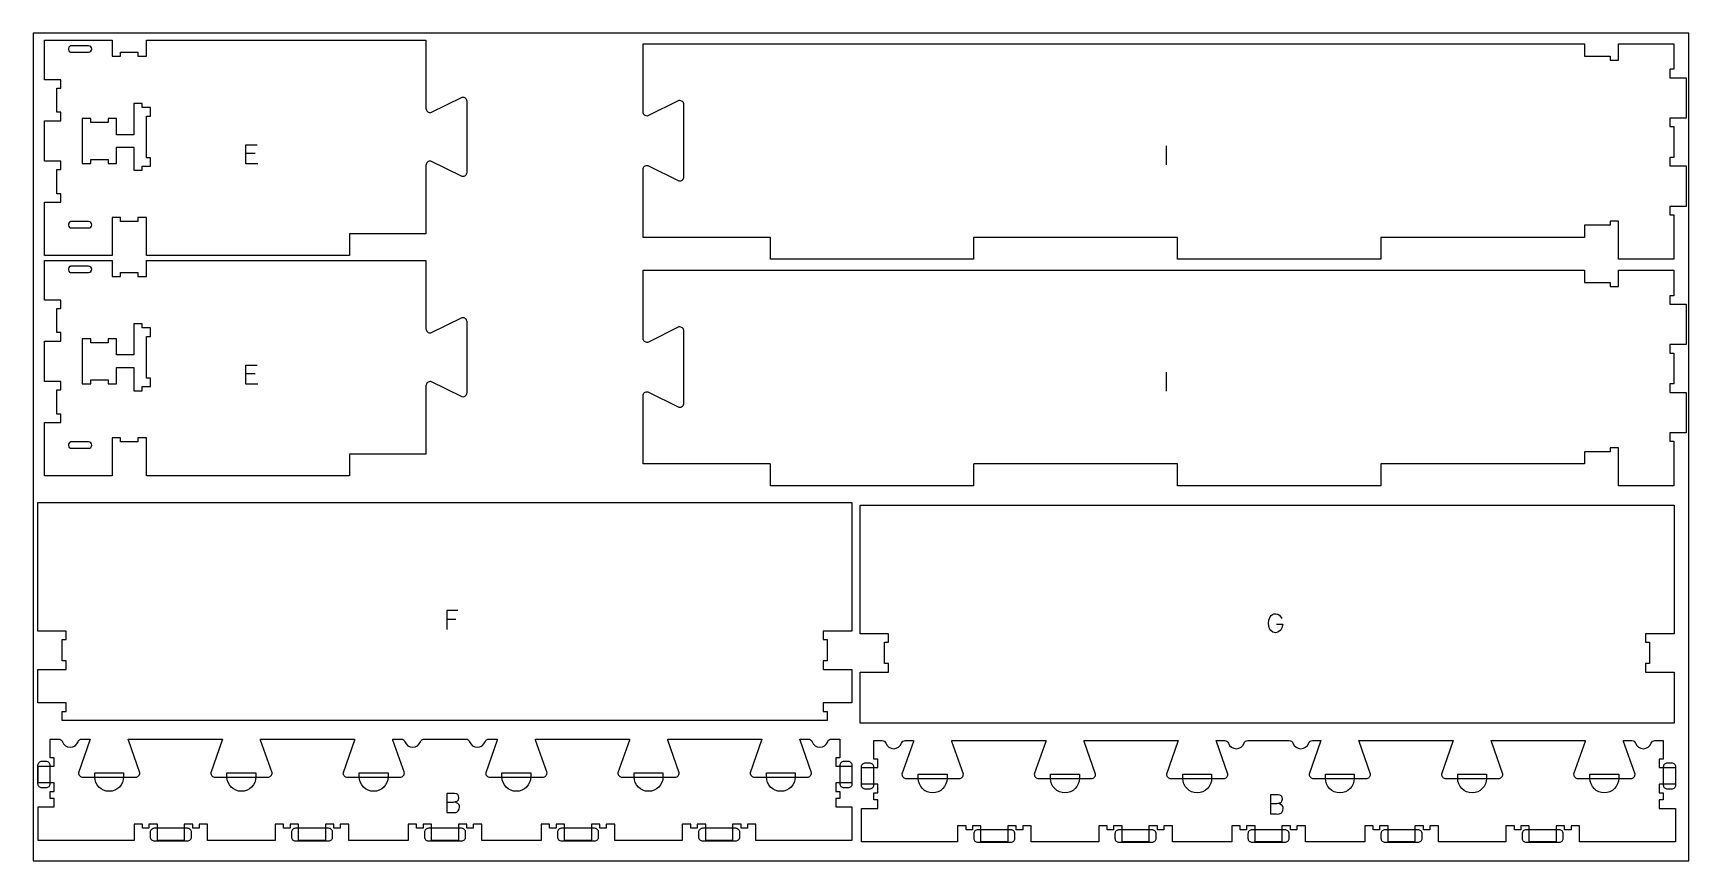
# Model space of a CAD drawing. Header units: millimetres. Extents: x -1220 to 1220, y -1930 to 4127.
# Drawn here: x -1220 to 1220, y 710 to 1930 of the extents above; entities that cross this region are included whole.
import ezdxf

# ---------------------------------------------------------------- set-up
doc = ezdxf.new("R2010")
doc.units = ezdxf.units.MM
for name, color, linetype, true_color in [('0_SHEET_SPRUCEPLY_2440X122', 1, 'Continuous', 0xff0000), ('1_ANYTOOL_1MMDEEP_LABELS_S', 2, 'Continuous', 0xffff00), ('3_ANYTOOL_CUTTHROUGH_INSID', 4, 'Continuous', 0x00ffff), ('4_ANYTOOL_CUTTHROUGH_OUTSI', 5, 'Continuous', 0x0000ff), ('5_ANYTOOL_HALF_MILL_9MM_IN', 3, 'Continuous', 0x00ff00)]:
    doc.layers.add(name, color=color, linetype=linetype, true_color=true_color)

msp = doc.modelspace()

# ---------------------------------------------------------------- linework, layer by layer
at = {"layer": '0_SHEET_SPRUCEPLY_2440X122'}
msp.add_lwpolyline([(-1220, 1930), (-1220, 710), (1220, 710), (1220, 1930)], close=True, dxfattribs=at)
at = {"layer": '1_ANYTOOL_1MMDEEP_LABELS_S'}
for p, q in [((449.9, 1763.7, 0), (449.9, 1735.7, 0)), ((-892.9, 1752.5, 0), (-906.6, 1752.5, 0)), ((-892.9, 1427.8, 0), (-906.6, 1427.8, 0)), ((449.9, 1430.1, 0), (449.9, 1402.1, 0)), ((-597, 1065.9, 0), (-610.5, 1065.9, 0))]:
    msp.add_line(p, q, dxfattribs=at)
for points in [[(-888.9, 1737.5), (-906.6, 1737.5), (-906.6, 1765.5), (-889.9, 1765.5)], [(-888.9, 1412.8), (-906.6, 1412.8), (-906.6, 1440.8), (-889.9, 1440.8)], [(-594, 1079), (-610.5, 1079), (-610.5, 1051)], [(612.3, 1059.1), (621.4, 1059.1), (620.4, 1053.5), (619.4, 1051.3), (617.9, 1049.5), (614.5, 1047), (610.8, 1046.2), (608.9, 1046.4), (607, 1047), (603.7, 1049.5), (602.3, 1051.4), (601.3, 1053.7), (600.5, 1059.8), (601.1, 1064.7), (603, 1069.5), (604.4, 1071.6), (606.3, 1073.1), (608.6, 1073.9), (611.4, 1074.2), (614.4, 1073.7), (616.8, 1072.1), (620.3, 1067.3)], [(-610.2, 796.6), (-600.4, 796.7), (-595, 798.2), (-594, 799), (-593.3, 800.1), (-592.7, 803.3), (-593.1, 806), (-593.6, 807), (-594.2, 807.9), (-595.1, 808.5), (-596.2, 809), (-598.9, 809.4), (-610.2, 809.4)], [(-610.2, 809.4), (-610.2, 781.4), (-601.2, 781.4), (-598.8, 781.3), (-597.2, 781.4), (-595.7, 781.8), (-594.5, 782.6), (-593.4, 783.7), (-592, 786.4), (-591.5, 789.3), (-591.7, 791.1), (-592.2, 792.6), (-593, 793.8), (-594.2, 794.8), (-597.1, 796.1), (-600.4, 796.7)], [(603.4, 794.4), (613.2, 794.6), (618.5, 796), (619.5, 796.8), (620.3, 797.9), (620.9, 801.2), (620.5, 803.8), (620, 804.8), (619.3, 805.7), (618.4, 806.4), (617.4, 806.8), (614.6, 807.2), (603.4, 807.2)], [(603.4, 807.2), (603.4, 779.2), (612.4, 779.2), (614.8, 779.1), (616.4, 779.2), (617.8, 779.7), (619.1, 780.4), (620.1, 781.5), (621.6, 784.2), (622.1, 787.2), (621.9, 788.9), (621.4, 790.4), (620.5, 791.7), (619.4, 792.6), (616.5, 793.9), (613.2, 794.6)]]:
    msp.add_lwpolyline(points, dxfattribs=at)
at = {"layer": '3_ANYTOOL_CUTTHROUGH_INSID'}
for points in [[(-1138.4, 1911.3), (-1164.1, 1911.3), (-1164.9, 1911.2), (-1165.6, 1911), (-1166.4, 1910.5), (-1167.5, 1909.1), (-1168, 1907.4), (-1168, 1905.7), (-1167.5, 1904), (-1166.4, 1902.6), (-1165.6, 1902.2), (-1164.9, 1901.9), (-1164.1, 1901.8), (-1138.4, 1901.8, 1)], [(-1138.4, 1642.8, 1), (-1138.4, 1652.3), (-1164.1, 1652.3), (-1164.9, 1652.2), (-1165.6, 1652), (-1166.4, 1651.5), (-1167.5, 1650.1), (-1168, 1648.4), (-1168, 1646.7), (-1167.5, 1645), (-1166.4, 1643.6), (-1165.6, 1643.2), (-1164.9, 1642.9), (-1164.1, 1642.8)], [(-1138.4, 1586.6), (-1164.1, 1586.6), (-1164.9, 1586.5), (-1165.6, 1586.2), (-1166.4, 1585.8), (-1167.5, 1584.4), (-1168, 1582.7), (-1168, 1581), (-1167.5, 1579.3), (-1166.4, 1577.9), (-1165.6, 1577.4), (-1164.9, 1577.2), (-1164.1, 1577.1), (-1138.4, 1577.1, 1)], [(-1138.4, 1318.1, 1), (-1138.4, 1327.6), (-1164.1, 1327.6), (-1164.9, 1327.5), (-1165.6, 1327.2), (-1166.4, 1326.8), (-1167.5, 1325.4), (-1168, 1323.7), (-1168, 1322), (-1167.5, 1320.3), (-1166.4, 1318.9), (-1165.6, 1318.4), (-1164.9, 1318.2), (-1164.1, 1318.1)]]:
    msp.add_lwpolyline(points, format="xyb", close=True, dxfattribs=at)
for points in [[(-1047.1, 1820.3), (-1059.1, 1820.3), (-1059.1, 1826.3), (-1071.6, 1826.3), (-1071.6, 1780.3), (-1097.1, 1780.3), (-1097.1, 1804.3), (-1109.6, 1804.3), (-1109.6, 1798.3), (-1135.1, 1798.3), (-1135.1, 1804.3), (-1147.6, 1804.3), (-1147.6, 1737.8), (-1135.1, 1737.8), (-1135.1, 1743.8), (-1109.6, 1743.8), (-1109.6, 1737.8), (-1097.1, 1737.8), (-1097.1, 1761.8), (-1071.6, 1761.8), (-1071.6, 1727.8), (-1059.1, 1727.8), (-1059.1, 1733.8), (-1047.1, 1733.8), (-1047.1, 1746.3), (-1053.1, 1746.3), (-1053.1, 1807.8), (-1047.1, 1807.8)], [(-1047.1, 1495.5), (-1059.1, 1495.5), (-1059.1, 1501.5), (-1071.6, 1501.5), (-1071.6, 1455.6), (-1097.1, 1455.6), (-1097.1, 1479.6), (-1109.6, 1479.6), (-1109.6, 1473.6), (-1135.1, 1473.6), (-1135.1, 1479.6), (-1147.6, 1479.6), (-1147.6, 1413.1), (-1135.1, 1413.1), (-1135.1, 1419.1), (-1109.6, 1419.1), (-1109.6, 1413.1), (-1097.1, 1413.1), (-1097.1, 1437.1), (-1071.6, 1437.1), (-1071.6, 1403), (-1059.1, 1403), (-1059.1, 1409), (-1047.1, 1409), (-1047.1, 1421.5), (-1053.1, 1421.5), (-1053.1, 1483), (-1047.1, 1483)]]:
    msp.add_lwpolyline(points, close=True, dxfattribs=at)
at = {"layer": '4_ANYTOOL_CUTTHROUGH_OUTSI'}
for points in [[(-1203.1, 1919.8), (-1103.6, 1919.8), (-1103.6, 1896.1, 0.414214), (-1103.4, 1895.8), (-1091.4, 1895.8, 0.414214), (-1091.1, 1896.1), (-1091.1, 1901.8), (-1065.6, 1901.8), (-1065.6, 1896.1, 0.414214), (-1065.4, 1895.8), (-1053.4, 1895.8, 0.414214), (-1053.1, 1896.1), (-1053.1, 1919.8), (-641.1, 1919.8), (-641.1, 1819.2, 0.463455), (-633.8, 1813), (-633.8, 1813), (-587.8, 1835.7, -0.461531), (-581.1, 1830), (-581.1, 1724.2, -0.461531), (-587.8, 1718.5), (-633.8, 1741.1), (-633.8, 1741.2, 0.463455), (-641.1, 1735), (-641.1, 1634.3), (-753.4, 1634.3, 0.414214), (-753.6, 1634.1), (-753.6, 1602.3), (-1053.1, 1602.3), (-1053.1, 1658.1, 0.414214), (-1053.4, 1658.3), (-1065.4, 1658.3, 0.414214), (-1065.6, 1658.1), (-1065.6, 1652.3), (-1091.1, 1652.3), (-1091.1, 1658.1, 0.414214), (-1091.4, 1658.3), (-1103.4, 1658.3, 0.414214), (-1103.6, 1658.1), (-1103.6, 1602.3), (-1203.1, 1602.3), (-1203.1, 1680.8), (-1179.4, 1680.8, 0.414214), (-1179.1, 1681.1), (-1179.1, 1693.1, 0.414214), (-1179.4, 1693.3), (-1185.1, 1693.3), (-1185.1, 1728.8), (-1179.4, 1728.8, 0.414214), (-1179.1, 1729.1), (-1179.1, 1741.1, 0.414214), (-1179.4, 1741.3), (-1203.1, 1741.3), (-1203.1, 1800.8), (-1179.4, 1800.8, 0.414214), (-1179.1, 1801.1), (-1179.1, 1813.1, 0.414214), (-1179.4, 1813.3), (-1185.1, 1813.3), (-1185.1, 1848.8), (-1179.4, 1848.8, 0.414214), (-1179.1, 1849.1), (-1179.1, 1861.1, 0.414214), (-1179.4, 1861.3), (-1203.1, 1861.3)], [(-321, 1813.5), (-321, 1914.2), (1066, 1914.2), (1066, 1896.4, 0.414214), (1066.3, 1896.2), (1104, 1896.2), (1104, 1890.4, 0.414214), (1104.3, 1890.2), (1116.3, 1890.2, 0.414214), (1116.5, 1890.4), (1116.5, 1914.2), (1198, 1914.2), (1198, 1876.7), (1192.3, 1876.7, 0.414214), (1192, 1876.4), (1192, 1864.4, 0.414214), (1192.3, 1864.2), (1216, 1864.2), (1216, 1804.7), (1192.3, 1804.7, 0.414214), (1192, 1804.4), (1192, 1792.4, 0.414214), (1192.3, 1792.2), (1198, 1792.2), (1198, 1746.7), (1192.3, 1746.7, 0.414214), (1192, 1746.4), (1192, 1734.4, 0.414214), (1192.3, 1734.2), (1216, 1734.2), (1216, 1674.7), (1192.3, 1674.7, 0.414214), (1192, 1674.4), (1192, 1662.4, 0.414214), (1192.3, 1662.2), (1198, 1662.2), (1198, 1596.7), (1116.5, 1596.7), (1116.5, 1652.4, 0.414214), (1116.3, 1652.7), (1104.3, 1652.7, 0.414214), (1104, 1652.4), (1104, 1646.7), (1066.3, 1646.7, 0.414214), (1066, 1646.4), (1066, 1628.7), (766.3, 1628.7, 0.414214), (766, 1628.4), (766, 1596.7), (466.5, 1596.7), (466.5, 1628.4, 0.414214), (466.3, 1628.7), (166.3, 1628.7, 0.414214), (166, 1628.4), (166, 1596.7), (-133.5, 1596.7), (-133.5, 1628.4, 0.414214), (-133.7, 1628.7), (-321, 1628.7), (-321, 1729.4, -0.461531), (-314.3, 1735), (-268.3, 1712.4), (-268.3, 1712.4, 0.463455), (-261, 1718.5), (-261, 1824.4, 0.463455), (-268.3, 1830.5), (-268.3, 1830.5), (-314.3, 1807.9, -0.461531)], [(-1203.1, 1595.1), (-1103.6, 1595.1), (-1103.6, 1571.3, 0.414214), (-1103.4, 1571.1), (-1091.4, 1571.1, 0.414214), (-1091.1, 1571.3), (-1091.1, 1577.1), (-1065.6, 1577.1), (-1065.6, 1571.3, 0.414214), (-1065.4, 1571.1), (-1053.4, 1571.1, 0.414214), (-1053.1, 1571.3), (-1053.1, 1595.1), (-641.1, 1595.1), (-641.1, 1494.4, 0.463455), (-633.8, 1488.2), (-633.8, 1488.3), (-587.8, 1510.9, -0.461531), (-581.1, 1505.2), (-581.1, 1399.4, -0.461531), (-587.8, 1393.7), (-633.8, 1416.4), (-633.8, 1416.4, 0.463455), (-641.1, 1410.2), (-641.1, 1309.6), (-753.4, 1309.6, 0.414214), (-753.6, 1309.3), (-753.6, 1277.6), (-1053.1, 1277.6), (-1053.1, 1333.3, 0.414214), (-1053.4, 1333.6), (-1065.4, 1333.6, 0.414214), (-1065.6, 1333.3), (-1065.6, 1327.6), (-1091.1, 1327.6), (-1091.1, 1333.3, 0.414214), (-1091.4, 1333.6), (-1103.4, 1333.6, 0.414214), (-1103.6, 1333.3), (-1103.6, 1277.6), (-1203.1, 1277.6), (-1203.1, 1356.1), (-1179.4, 1356.1, 0.414214), (-1179.1, 1356.3), (-1179.1, 1368.3, 0.414214), (-1179.4, 1368.6), (-1185.1, 1368.6), (-1185.1, 1404.1), (-1179.4, 1404.1, 0.414214), (-1179.1, 1404.3), (-1179.1, 1416.3, 0.414214), (-1179.4, 1416.6), (-1203.1, 1416.6), (-1203.1, 1476.1), (-1179.4, 1476.1, 0.414214), (-1179.1, 1476.3), (-1179.1, 1488.3, 0.414214), (-1179.4, 1488.6), (-1185.1, 1488.6), (-1185.1, 1524.1), (-1179.4, 1524.1, 0.414214), (-1179.1, 1524.3), (-1179.1, 1536.3, 0.414214), (-1179.4, 1536.6), (-1203.1, 1536.6)], [(-321, 1479.9), (-321, 1580.5), (1066, 1580.5), (1066, 1562.8, 0.414214), (1066.3, 1562.5), (1104, 1562.5), (1104, 1556.8, 0.414214), (1104.3, 1556.5), (1116.3, 1556.5, 0.414214), (1116.5, 1556.8), (1116.5, 1580.5), (1198, 1580.5), (1198, 1543), (1192.3, 1543, 0.414214), (1192, 1542.8), (1192, 1530.8, 0.414214), (1192.3, 1530.5), (1216, 1530.5), (1216, 1471), (1192.3, 1471, 0.414214), (1192, 1470.8), (1192, 1458.8, 0.414214), (1192.3, 1458.5), (1198, 1458.5), (1198, 1413), (1192.3, 1413, 0.414214), (1192, 1412.8), (1192, 1400.8, 0.414214), (1192.3, 1400.5), (1216, 1400.5), (1216, 1341), (1192.3, 1341, 0.414214), (1192, 1340.8), (1192, 1328.8, 0.414214), (1192.3, 1328.5), (1198, 1328.5), (1198, 1263), (1116.5, 1263), (1116.5, 1318.8, 0.414214), (1116.3, 1319), (1104.3, 1319, 0.414214), (1104, 1318.8), (1104, 1313), (1066.3, 1313, 0.414214), (1066, 1312.8), (1066, 1295), (766.3, 1295, 0.414214), (766, 1294.8), (766, 1263), (466.5, 1263), (466.5, 1294.8, 0.414214), (466.3, 1295), (166.3, 1295, 0.414214), (166, 1294.8), (166, 1263), (-133.5, 1263), (-133.5, 1294.8, 0.414214), (-133.7, 1295), (-321, 1295), (-321, 1395.7, -0.461531), (-314.3, 1401.4), (-268.3, 1378.7), (-268.3, 1378.7, 0.463455), (-261, 1384.9), (-261, 1490.7, 0.463455), (-268.3, 1496.9), (-268.3, 1496.9), (-314.3, 1474.2, -0.461531)], [(-55.4, 942.8, 0.414214), (-55.7, 942.5), (-55.7, 930.5, 0.414214), (-55.4, 930.3), (-49.7, 930.3), (-49.7, 916.8), (-1177.2, 916.8), (-1177.2, 930.3), (-1171.4, 930.3, 0.414214), (-1171.2, 930.5), (-1171.2, 942.5, 0.414214), (-1171.4, 942.8), (-1213.2, 942.8), (-1213.2, 992.3), (-1171.4, 992.3, 0.414214), (-1171.2, 992.5), (-1171.2, 1004.5, 0.414214), (-1171.4, 1004.8), (-1177.2, 1004.8), (-1177.2, 1036.3), (-1171.4, 1036.3, 0.414214), (-1171.2, 1036.5), (-1171.2, 1048.5, 0.414214), (-1171.4, 1048.8), (-1213.2, 1048.8), (-1213.2, 1238.3), (-13.7, 1238.3), (-13.7, 1048.8), (-55.4, 1048.8, 0.414214), (-55.7, 1048.5), (-55.7, 1036.5, 0.414214), (-55.4, 1036.3), (-49.7, 1036.3), (-49.7, 1004.8), (-55.4, 1004.8, 0.414214), (-55.7, 1004.5), (-55.7, 992.5, 0.414214), (-55.4, 992.3), (-13.7, 992.3), (-13.7, 942.8)], [(1156.5, 988.3), (1198.2, 988.3), (1198.2, 912.8), (-1.3, 912.8), (-1.3, 988.3), (40.5, 988.3, 0.414214), (40.7, 988.6), (40.7, 1000.6, 0.414214), (40.5, 1000.8), (34.7, 1000.8), (34.7, 1032.3), (40.5, 1032.3, 0.414214), (40.7, 1032.6), (40.7, 1044.6, 0.414214), (40.5, 1044.8), (-1.3, 1044.8), (-1.3, 1234.3), (1198.2, 1234.3), (1198.2, 1044.8), (1156.5, 1044.8, 0.414214), (1156.2, 1044.6), (1156.2, 1032.6, 0.414214), (1156.5, 1032.3), (1162.2, 1032.3), (1162.2, 1000.8), (1156.5, 1000.8, 0.414214), (1156.2, 1000.6), (1156.2, 988.6, 0.414214)], [(-43.7, 889.5), (-31.3, 889.5), (-31.3, 862), (-37, 862, 0.414214), (-37.3, 861.8), (-37.3, 849.8, 0.414214), (-37, 849.5), (-13.3, 849.5), (-13.3, 825), (-37, 825, 0.414214), (-37.3, 824.8), (-37.3, 812.8, 0.414214), (-37, 812.5), (-31.3, 812.5), (-31.3, 802), (-37, 802, 0.414214), (-37.3, 801.8), (-37.3, 789.8, 0.414214), (-37, 789.5), (-13.3, 789.5), (-13.3, 740), (-154.8, 740), (-154.8, 763.8, 0.414214), (-155, 764), (-167, 764, 0.414214), (-167.3, 763.8), (-167.3, 758), (-176.8, 758), (-176.8, 763.8, 0.414214), (-177, 764), (-189, 764, 0.414214), (-189.3, 763.8), (-189.3, 740), (-228.8, 740), (-228.8, 763.8, 0.414214), (-229, 764), (-241, 764, 0.414214), (-241.3, 763.8), (-241.3, 758), (-250.8, 758), (-250.8, 763.8, 0.414214), (-251, 764), (-263, 764, 0.414214), (-263.3, 763.8), (-263.3, 740), (-362.8, 740), (-362.8, 763.8, 0.414214), (-363, 764), (-375, 764, 0.414214), (-375.3, 763.8), (-375.3, 758), (-384.8, 758), (-384.8, 763.8, 0.414214), (-385, 764), (-397, 764, 0.414214), (-397.3, 763.8), (-397.3, 740), (-436.8, 740), (-436.8, 763.8, 0.414214), (-437, 764), (-449, 764, 0.414214), (-449.3, 763.8), (-449.3, 758), (-458.8, 758), (-458.8, 763.8, 0.414214), (-459, 764), (-471, 764, 0.414214), (-471.3, 763.8), (-471.3, 740), (-558.8, 740), (-558.8, 763.8, 0.414214), (-559, 764), (-571, 764, 0.414214), (-571.3, 763.8), (-571.3, 758), (-580.8, 758), (-580.8, 763.8, 0.414214), (-581, 764), (-593, 764, 0.414214), (-593.3, 763.8), (-593.3, 740), (-632.8, 740), (-632.8, 763.8, 0.414214), (-633, 764), (-645, 764, 0.414214), (-645.3, 763.8), (-645.3, 758), (-654.8, 758), (-654.8, 763.8, 0.414214), (-655, 764), (-667, 764, 0.414214), (-667.3, 763.8), (-667.3, 740), (-754.8, 740), (-754.8, 763.8, 0.414214), (-755, 764), (-767, 764, 0.414214), (-767.3, 763.8), (-767.3, 758), (-776.8, 758), (-776.8, 763.8, 0.414214), (-777, 764), (-789, 764, 0.414214), (-789.3, 763.8), (-789.3, 740), (-828.8, 740), (-828.8, 763.8, 0.414214), (-829, 764), (-841, 764, 0.414214), (-841.3, 763.8), (-841.3, 758), (-850.8, 758), (-850.8, 763.8, 0.414214), (-851, 764), (-863, 764, 0.414214), (-863.3, 763.8), (-863.3, 740), (-962.8, 740), (-962.8, 763.8, 0.414214), (-963, 764), (-975, 764, 0.414214), (-975.3, 763.8), (-975.3, 758), (-984.8, 758), (-984.8, 763.8, 0.414214), (-985, 764), (-997, 764, 0.414214), (-997.3, 763.8), (-997.3, 740), (-1036.8, 740), (-1036.8, 763.8, 0.414214), (-1037, 764), (-1049, 764, 0.414214), (-1049.3, 763.8), (-1049.3, 758), (-1058.8, 758), (-1058.8, 763.8, 0.414214), (-1059, 764), (-1071, 764, 0.414214), (-1071.3, 763.8), (-1071.3, 740), (-1212.8, 740), (-1212.8, 789.5), (-1189, 789.5, 0.414214), (-1188.8, 789.8), (-1188.8, 801.8, 0.414214), (-1189, 802), (-1194.8, 802), (-1194.8, 812.5), (-1189, 812.5, 0.414214), (-1188.8, 812.8), (-1188.8, 824.8, 0.414214), (-1189, 825), (-1212.8, 825), (-1212.8, 849.5), (-1189, 849.5, 0.414214), (-1188.8, 849.8), (-1188.8, 861.8, 0.414214), (-1189, 862), (-1194.8, 862), (-1194.8, 889.5), (-1182.3, 889.5, -0.317837), (-1176.9, 885.7, 0.707107), (-1153.8, 885.7, -0.317837), (-1148.4, 889.5), (-1136, 889.5), (-1136.2, 888.1), (-1153.1, 839.8), (-1153.2, 839.8, 0.414214), (-1146.9, 833.5), (-1068.9, 833.5, 0.414214), (-1062.7, 839.8), (-1062.7, 839.8), (-1079.6, 888.1), (-1079.8, 889.5), (-941.1, 889.5), (-941.3, 888.1), (-958.2, 839.8), (-958.3, 839.8, 0.414214), (-952, 833.5), (-874, 833.5, 0.414214), (-867.8, 839.8), (-867.8, 839.8), (-884.7, 888.1), (-884.9, 889.5), (-746.2, 889.5), (-746.4, 888.1), (-763.3, 839.8), (-763.4, 839.8, 0.414214), (-757.1, 833.5), (-679.1, 833.5, 0.414214), (-672.9, 839.8), (-672.9, 839.8), (-689.8, 888.1), (-690, 889.5), (-677.6, 889.5, -0.317837), (-672.2, 885.7, 0.707107), (-649.1, 885.7, -0.317837), (-643.7, 889.5), (-582.3, 889.5, -0.317837), (-576.9, 885.7, 0.707107), (-553.8, 885.7, -0.317837), (-548.4, 889.5), (-536, 889.5), (-536.2, 888.1), (-553.1, 839.8), (-553.2, 839.8, 0.414214), (-546.9, 833.5), (-468.9, 833.5, 0.414214), (-462.7, 839.8), (-462.7, 839.8), (-479.6, 888.1), (-479.8, 889.5), (-341.1, 889.5), (-341.3, 888.1), (-358.2, 839.8), (-358.3, 839.8, 0.414214), (-352, 833.5), (-274, 833.5, 0.414214), (-267.8, 839.8), (-267.8, 839.8), (-284.7, 888.1), (-284.9, 889.5), (-146.2, 889.5), (-146.4, 888.1), (-163.3, 839.8), (-163.4, 839.8, 0.414214), (-157.1, 833.5), (-79.1, 833.5, 0.414214), (-72.9, 839.8), (-72.9, 839.8), (-89.8, 888.1), (-90, 889.5), (-77.6, 889.5, -0.317837), (-72.2, 885.7, 0.707107), (-49.1, 885.7, -0.317837)], [(1169.9, 887.4), (1182.3, 887.4), (1182.3, 859.9), (1176.6, 859.9, 0.414214), (1176.3, 859.6), (1176.3, 847.6, 0.414214), (1176.6, 847.4), (1200.3, 847.4), (1200.3, 822.9), (1176.6, 822.9, 0.414214), (1176.3, 822.6), (1176.3, 810.6, 0.414214), (1176.6, 810.4), (1182.3, 810.4), (1182.3, 799.9), (1176.6, 799.9, 0.414214), (1176.3, 799.6), (1176.3, 787.6, 0.414214), (1176.6, 787.4), (1200.3, 787.4), (1200.3, 737.9), (1058.8, 737.9), (1058.8, 761.6, 0.414214), (1058.6, 761.9), (1046.6, 761.9, 0.414214), (1046.3, 761.6), (1046.3, 755.9), (1036.8, 755.9), (1036.8, 761.6, 0.414214), (1036.6, 761.9), (1024.6, 761.9, 0.414214), (1024.3, 761.6), (1024.3, 737.9), (984.8, 737.9), (984.8, 761.6, 0.414214), (984.6, 761.9), (972.6, 761.9, 0.414214), (972.3, 761.6), (972.3, 755.9), (962.8, 755.9), (962.8, 761.6, 0.414214), (962.6, 761.9), (950.6, 761.9, 0.414214), (950.3, 761.6), (950.3, 737.9), (850.8, 737.9), (850.8, 761.6, 0.414214), (850.6, 761.9), (838.6, 761.9, 0.414214), (838.3, 761.6), (838.3, 755.9), (828.8, 755.9), (828.8, 761.6, 0.414214), (828.6, 761.9), (816.6, 761.9, 0.414214), (816.3, 761.6), (816.3, 737.9), (776.8, 737.9), (776.8, 761.6, 0.414214), (776.6, 761.9), (764.6, 761.9, 0.414214), (764.3, 761.6), (764.3, 755.9), (754.8, 755.9), (754.8, 761.6, 0.414214), (754.6, 761.9), (742.6, 761.9, 0.414214), (742.3, 761.6), (742.3, 737.9), (654.8, 737.9), (654.8, 761.6, 0.414214), (654.6, 761.9), (642.6, 761.9, 0.414214), (642.3, 761.6), (642.3, 755.9), (632.8, 755.9), (632.8, 761.6, 0.414214), (632.6, 761.9), (620.6, 761.9, 0.414214), (620.3, 761.6), (620.3, 737.9), (580.8, 737.9), (580.8, 761.6, 0.414214), (580.6, 761.9), (568.6, 761.9, 0.414214), (568.3, 761.6), (568.3, 755.9), (558.8, 755.9), (558.8, 761.6, 0.414214), (558.6, 761.9), (546.6, 761.9, 0.414214), (546.3, 761.6), (546.3, 737.9), (458.8, 737.9), (458.8, 761.6, 0.414214), (458.6, 761.9), (446.6, 761.9, 0.414214), (446.3, 761.6), (446.3, 755.9), (436.8, 755.9), (436.8, 761.6, 0.414214), (436.6, 761.9), (424.6, 761.9, 0.414214), (424.3, 761.6), (424.3, 737.9), (384.8, 737.9), (384.8, 761.6, 0.414214), (384.6, 761.9), (372.6, 761.9, 0.414214), (372.3, 761.6), (372.3, 755.9), (362.8, 755.9), (362.8, 761.6, 0.414214), (362.6, 761.9), (350.6, 761.9, 0.414214), (350.3, 761.6), (350.3, 737.9), (250.8, 737.9), (250.8, 761.6, 0.414214), (250.6, 761.9), (238.6, 761.9, 0.414214), (238.3, 761.6), (238.3, 755.9), (228.8, 755.9), (228.8, 761.6, 0.414214), (228.6, 761.9), (216.6, 761.9, 0.414214), (216.3, 761.6), (216.3, 737.9), (176.8, 737.9), (176.8, 761.6, 0.414214), (176.6, 761.9), (164.6, 761.9, 0.414214), (164.3, 761.6), (164.3, 755.9), (154.8, 755.9), (154.8, 761.6, 0.414214), (154.6, 761.9), (142.6, 761.9, 0.414214), (142.3, 761.6), (142.3, 737.9), (0.8, 737.9), (0.8, 787.4), (24.6, 787.4, 0.414214), (24.8, 787.6), (24.8, 799.6, 0.414214), (24.6, 799.9), (18.8, 799.9), (18.8, 810.4), (24.6, 810.4, 0.414214), (24.8, 810.6), (24.8, 822.6, 0.414214), (24.6, 822.9), (0.8, 822.9), (0.8, 847.4), (24.6, 847.4, 0.414214), (24.8, 847.6), (24.8, 859.6, 0.414214), (24.6, 859.9), (18.8, 859.9), (18.8, 887.4), (31.2, 887.4, -0.317837), (36.6, 883.5, 0.707107), (59.7, 883.5, -0.317837), (65.2, 887.4), (77.6, 887.4), (77.3, 886), (60.4, 837.7), (60.4, 837.6, 0.414214), (66.7, 831.4), (144.7, 831.4, 0.414214), (150.9, 837.6), (150.9, 837.7), (134, 886), (133.8, 887.4), (272.5, 887.4), (272.2, 886), (255.3, 837.7), (255.3, 837.6, 0.414214), (261.6, 831.4), (339.6, 831.4, 0.414214), (345.8, 837.6), (345.8, 837.7), (328.9, 886), (328.7, 887.4), (467.4, 887.4), (467.1, 886), (450.2, 837.7), (450.2, 837.6, 0.414214), (456.5, 831.4), (534.5, 831.4, 0.414214), (540.7, 837.6), (540.7, 837.7), (523.8, 886), (523.6, 887.4), (536, 887.4, -0.317837), (541.4, 883.5, 0.707107), (564.5, 883.5, -0.317837), (569.9, 887.4), (631.2, 887.4, -0.317837), (636.6, 883.5, 0.707107), (659.7, 883.5, -0.317837), (665.2, 887.4), (677.6, 887.4), (677.3, 886), (660.4, 837.7), (660.4, 837.6, 0.414214), (666.7, 831.4), (744.7, 831.4, 0.414214), (750.9, 837.6), (750.9, 837.7), (734, 886), (733.8, 887.4), (872.5, 887.4), (872.2, 886), (855.3, 837.7), (855.3, 837.6, 0.414214), (861.6, 831.4), (939.6, 831.4, 0.414214), (945.8, 837.6), (945.8, 837.7), (928.9, 886), (928.7, 887.4), (1067.4, 887.4), (1067.1, 886), (1050.2, 837.7), (1050.2, 837.6, 0.414214), (1056.5, 831.4), (1134.5, 831.4, 0.414214), (1140.7, 837.6), (1140.7, 837.7), (1123.8, 886), (1123.6, 887.4), (1136, 887.4, -0.317837), (1141.4, 883.5, 0.707107), (1164.5, 883.5, -0.317837)]]:
    msp.add_lwpolyline(points, format="xyb", close=True, dxfattribs=at)
at = {"layer": '5_ANYTOOL_HALF_MILL_9MM_IN'}
for points in [[(-1207.3, 856.4, 0.414214), (-1213.3, 850.4), (-1213.3, 824.1, 0.414214), (-1207.3, 818.1), (-1200.8, 818.1, 0.414214), (-1194.8, 824.1), (-1194.8, 850.4, 0.414214), (-1200.8, 856.4)], [(-25.3, 856.4, 0.414214), (-31.3, 850.4), (-31.3, 824.1, 0.414214), (-25.3, 818.1), (-18.8, 818.1, 0.414214), (-12.8, 824.1), (-12.8, 850.4, 0.414214), (-18.8, 856.4)], [(6.3, 854.2, 0.414214), (0.3, 848.2), (0.3, 822, 0.414214), (6.3, 816), (12.8, 816, 0.414214), (18.8, 822), (18.8, 848.2, 0.414214), (12.8, 854.2)], [(1188.3, 854.2, 0.414214), (1182.3, 848.2), (1182.3, 822, 0.414214), (1188.3, 816), (1194.8, 816, 0.414214), (1200.8, 822), (1200.8, 848.2, 0.414214), (1194.8, 854.2)], [(-1086.7, 833.8, -1), (-1129.2, 833.8), (-1129.2, 840), (-1086.7, 840)], [(-891.8, 833.8, -1), (-934.3, 833.8), (-934.3, 840), (-891.8, 840)], [(-696.9, 833.8, -1), (-739.4, 833.8), (-739.4, 840), (-696.9, 840)], [(-486.7, 833.8, -1), (-529.2, 833.8), (-529.2, 840), (-486.7, 840)], [(-291.8, 833.8, -1), (-334.3, 833.8), (-334.3, 840), (-291.8, 840)], [(-96.9, 833.8, -1), (-139.4, 833.8), (-139.4, 840), (-96.9, 840)], [(126.9, 831.6, -1), (84.4, 831.6), (84.4, 837.9), (126.9, 837.9)], [(321.8, 831.6, -1), (279.3, 831.6), (279.3, 837.9), (321.8, 837.9)], [(516.7, 831.6, -1), (474.2, 831.6), (474.2, 837.9), (516.7, 837.9)], [(726.9, 831.6, -1), (684.4, 831.6), (684.4, 837.9), (726.9, 837.9)], [(921.8, 831.6, -1), (879.3, 831.6), (879.3, 837.9), (921.8, 837.9)], [(1116.7, 831.6, -1), (1074.2, 831.6), (1074.2, 837.9), (1116.7, 837.9)], [(-1041.4, 758, 0.414214), (-1047.4, 752), (-1047.4, 745.5, 0.414214), (-1041.4, 739.5), (-992.6, 739.5, 0.414214), (-986.6, 745.5), (-986.6, 752, 0.414214), (-992.6, 758)], [(-833.4, 758, 0.414214), (-839.4, 752), (-839.4, 745.5, 0.414214), (-833.4, 739.5), (-784.6, 739.5, 0.414214), (-778.6, 745.5), (-778.6, 752, 0.414214), (-784.6, 758)], [(-637.4, 758, 0.414214), (-643.4, 752), (-643.4, 745.5, 0.414214), (-637.4, 739.5), (-588.6, 739.5, 0.414214), (-582.6, 745.5), (-582.6, 752, 0.414214), (-588.6, 758)], [(-441.4, 758, 0.414214), (-447.4, 752), (-447.4, 745.5, 0.414214), (-441.4, 739.5), (-392.6, 739.5, 0.414214), (-386.6, 745.5), (-386.6, 752, 0.414214), (-392.6, 758)], [(-233.4, 758, 0.414214), (-239.4, 752), (-239.4, 745.5, 0.414214), (-233.4, 739.5), (-184.6, 739.5, 0.414214), (-178.6, 745.5), (-178.6, 752, 0.414214), (-184.6, 758)], [(172.2, 755.9, 0.414214), (166.2, 749.9), (166.2, 743.4, 0.414214), (172.2, 737.4), (220.9, 737.4, 0.414214), (226.9, 743.4), (226.9, 749.9, 0.414214), (220.9, 755.9)], [(380.2, 755.9, 0.414214), (374.2, 749.9), (374.2, 743.4, 0.414214), (380.2, 737.4), (428.9, 737.4, 0.414214), (434.9, 743.4), (434.9, 749.9, 0.414214), (428.9, 755.9)], [(576.2, 755.9, 0.414214), (570.2, 749.9), (570.2, 743.4, 0.414214), (576.2, 737.4), (624.9, 737.4, 0.414214), (630.9, 743.4), (630.9, 749.9, 0.414214), (624.9, 755.9)], [(772.2, 755.9, 0.414214), (766.2, 749.9), (766.2, 743.4, 0.414214), (772.2, 737.4), (820.9, 737.4, 0.414214), (826.9, 743.4), (826.9, 749.9, 0.414214), (820.9, 755.9)], [(980.2, 755.9, 0.414214), (974.2, 749.9), (974.2, 743.4, 0.414214), (980.2, 737.4), (1028.9, 737.4, 0.414214), (1034.9, 743.4), (1034.9, 749.9, 0.414214), (1028.9, 755.9)]]:
    msp.add_lwpolyline(points, format="xyb", close=True, dxfattribs=at)

doc.saveas('drawing.dxf')
